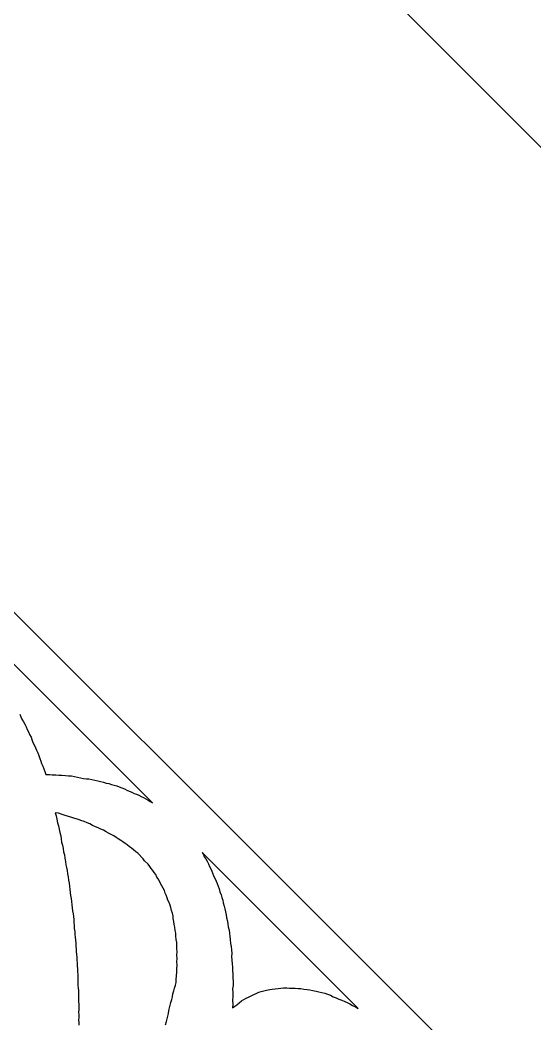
# Model space of a CAD drawing. Extents: x -535 to 535, y -535 to 535.
# Drawn here: x 326.7 to 396.4, y 240.6 to 376.6 of the extents above; entities that cross this region are included whole.
import ezdxf

# ---------------------------------------------------------------- set-up
doc = ezdxf.new("R2010")
doc.units = 0
doc.layers.add('LAYER_1', color=18, linetype='CONTINUOUS')
doc.layers.add('LAYER_2', color=150, linetype='CONTINUOUS')

msp = doc.modelspace()

# ---------------------------------------------------------------- linework, layer by layer
at = {"layer": 'LAYER_1'}
for points in [[(221.6, -535), (535, -221.6), (535, 221.6), (221.6, 535), (-221.6, 535), (-535, 221.6), (-535, -221.6), (-221.6, -535)], [(351.51, 263.53), (351.64, 263.24), (351.84, 262.96), (352.01, 262.64), (352.21, 262.29), (352.34, 261.94), (352.51, 261.62), (352.67, 261.3), (352.8, 260.94), (352.93, 260.59), (353.1, 260.27), (353.26, 259.95), (353.39, 259.6), (353.52, 259.24), (353.65, 258.89), (353.74, 258.49), (353.91, 258.1), (354, 257.71), (354.13, 257.35), (354.18, 256.99), (354.31, 256.57), (354.4, 256.17), (354.49, 255.78), (354.58, 255.38), (354.63, 254.95), (354.76, 254.53), (354.81, 254.09), (354.87, 253.74), (354.99, 253.31), (355.05, 252.88), (355.1, 252.44), (355.15, 252.01), (355.2, 251.51), (355.26, 251.08), (355.31, 250.65), (355.36, 250.14), (355.34, 249.71), (355.36, 249.24), (355.41, 248.74), (355.46, 248.3), (355.47, 247.83), (355.52, 247.33), (355.5, 246.82), (355.55, 246.32), (355.53, 245.81), (355.47, 245.34), (355.52, 244.84), (355.5, 244.33), (355.47, 243.75), (355.49, 243.28), (355.47, 242.77), (355.77, 243), (356.03, 243.2), (356.36, 243.47), (356.66, 243.7), (357, 243.89), (357.33, 244.09), (357.63, 244.24), (358, 244.4), (358.33, 244.6), (358.66, 244.72), (359.03, 244.88), (359.32, 244.97), (359.69, 245.06), (360.05, 245.15), (360.49, 245.24), (360.82, 245.29), (361.22, 245.34), (361.62, 245.4), (362.02, 245.45), (362.38, 245.47), (362.82, 245.49), (363.17, 245.43), (363.54, 245.45), (363.93, 245.43), (364.33, 245.41), (364.73, 245.39), (365.12, 245.3), (365.55, 245.25), (365.91, 245.19), (366.34, 245.14), (366.77, 245.01), (367.16, 244.92), (367.56, 244.83), (367.95, 244.74), (368.31, 244.61), (368.73, 244.48), (369.09, 244.28), (369.48, 244.12), (369.87, 243.96), (370.26, 243.79), (370.65, 243.63), (371, 243.5), (371.36, 243.3), (371.71, 243.1), (372.13, 242.9), (372.48, 242.7), (351.34, 263.84)]]:
    msp.add_lwpolyline(points, close=True, dxfattribs=at)
for points in [[(326.66, 282.55), (326.78, 282.2), (326.95, 281.88), (327.15, 281.53), (327.32, 281.21), (327.52, 280.86), (327.65, 280.5), (327.85, 280.15), (327.98, 279.79), (328.18, 279.44), (328.27, 279.12), (328.44, 278.73), (328.6, 278.41), (328.77, 278.02), (328.9, 277.67), (329.1, 277.31), (329.23, 276.96), (329.39, 276.57), (329.52, 276.21), (329.61, 275.89), (329.78, 275.5), (329.9, 275.14), (330.03, 274.79), (330.2, 274.4), (330.67, 274.38), (331.06, 274.36), (331.53, 274.35), (331.96, 274.3), (332.36, 274.28), (332.83, 274.26), (333.26, 274.21), (333.66, 274.19), (334.05, 274.1), (334.48, 274.05), (334.88, 273.96), (335.27, 273.86), (335.7, 273.81), (336.02, 273.79), (336.42, 273.7), (336.81, 273.61), (337.21, 273.52), (337.6, 273.43), (337.99, 273.33), (338.35, 273.21), (338.71, 273.15), (339.06, 273.02), (339.42, 272.96), (339.78, 272.84), (340.13, 272.71), (340.49, 272.58), (340.84, 272.45), (341.16, 272.28), (341.48, 272.12), (341.84, 271.99), (342.15, 271.82), (342.47, 271.73), (342.76, 271.59), (343.08, 271.43), (343.39, 271.26), (343.71, 271.09), (344.03, 270.93), (344.31, 270.72), (344.63, 270.56), (315.66, 299.52)], [(346.4, 240.49), (346.53, 240.9), (346.62, 241.26), (346.71, 241.63), (346.79, 241.99), (346.85, 242.39), (346.94, 242.76), (347.02, 243.12), (347.11, 243.49), (347.24, 243.89), (347.33, 244.26), (347.38, 244.66), (347.51, 245.06), (347.6, 245.43), (347.72, 245.83), (347.81, 246.19), (347.83, 246.63), (347.89, 247.1), (347.91, 247.61), (347.93, 248.04), (347.95, 248.55), (347.94, 249.02), (347.96, 249.45), (347.94, 249.92), (347.96, 250.36), (347.94, 250.83), (347.93, 251.22), (347.91, 251.62), (347.85, 252.05), (347.8, 252.48), (347.78, 252.88), (347.69, 253.27), (347.64, 253.7), (347.58, 254.06), (347.53, 254.49), (347.44, 254.89), (347.42, 255.21), (347.33, 255.61), (347.2, 255.96), (347.11, 256.35), (347.01, 256.68), (346.88, 257.03), (346.72, 257.35), (346.59, 257.7), (346.49, 258.03), (346.36, 258.31), (346.23, 258.66), (346.07, 258.98), (345.9, 259.3), (345.73, 259.62), (345.57, 259.94), (345.4, 260.25), (345.23, 260.5), (345.06, 260.82), (344.86, 261.1), (344.65, 261.38), (344.45, 261.66), (344.25, 261.94), (344.04, 262.22), (343.56, 262.7), (343.35, 262.98), (342.63, 263.71), (342.35, 263.91), (342.07, 264.19), (341.79, 264.4), (341.51, 264.6), (341.19, 264.84), (340.91, 265.04), (340.6, 265.28), (340.35, 265.45), (340, 265.65), (339.72, 265.86), (339.37, 266.06), (339.02, 266.26), (338.66, 266.46), (338.35, 266.63), (337.99, 266.83), (337.64, 266.96), (337.28, 267.16), (336.89, 267.32), (336.5, 267.49), (336.15, 267.69), (335.76, 267.85), (335.37, 268.01), (334.94, 268.14), (334.59, 268.27), (334.12, 268.43), (333.7, 268.55), (333.27, 268.68), (332.81, 268.84), (332.38, 268.97), (331.91, 269.13), (331.45, 269.21), (331.57, 268.78), (331.66, 268.32), (331.75, 267.85), (331.88, 267.42), (332, 267), (332.09, 266.53), (332.21, 266.1), (332.27, 265.67), (332.32, 265.24), (332.45, 264.81), (332.53, 264.35), (332.59, 263.91), (332.71, 263.49), (332.77, 263.06), (332.85, 262.59), (332.91, 262.16), (332.96, 261.8), (333.09, 261.37), (333.14, 260.94), (333.19, 260.51), (333.25, 260.08), (333.34, 259.68), (333.39, 259.25), (333.45, 258.82), (333.5, 258.39), (333.52, 257.99), (333.61, 257.6), (333.66, 257.17), (333.71, 256.74), (333.73, 256.34), (333.79, 255.91), (333.88, 255.51), (333.93, 255.16), (333.99, 254.72), (333.97, 254.36), (334.02, 253.93), (334.04, 253.53), (334.1, 253.1), (334.11, 252.71), (334.17, 252.35), (334.22, 251.92), (334.24, 251.52), (334.26, 251.12), (334.28, 250.73), (334.3, 250.4), (334.32, 250), (334.38, 249.65), (334.39, 249.25), (334.41, 248.85), (334.43, 248.46), (334.45, 248.06), (334.47, 247.66), (334.52, 247.3), (334.51, 246.94), (334.53, 246.54), (334.51, 246.18), (334.5, 245.82), (334.55, 245.46), (334.61, 245.1), (334.59, 244.74), (334.61, 244.34), (334.59, 243.98), (334.61, 243.58), (334.63, 243.26), (334.65, 242.86), (334.64, 242.5), (334.59, 242.17), (334.64, 241.82), (334.63, 241.45), (334.61, 241.09), (334.63, 240.77), (334.65, 240.44)]]:
    msp.add_lwpolyline(points, dxfattribs=at)
at = {"layer": 'LAYER_2'}
msp.add_lwpolyline([(182.25, -440), (440, -182.25), (440, 182.25), (182.25, 440), (-182.25, 440), (-440, 182.25), (-440, -182.25), (-182.25, -440)], close=True, dxfattribs=at)

doc.saveas('drawing.dxf')
